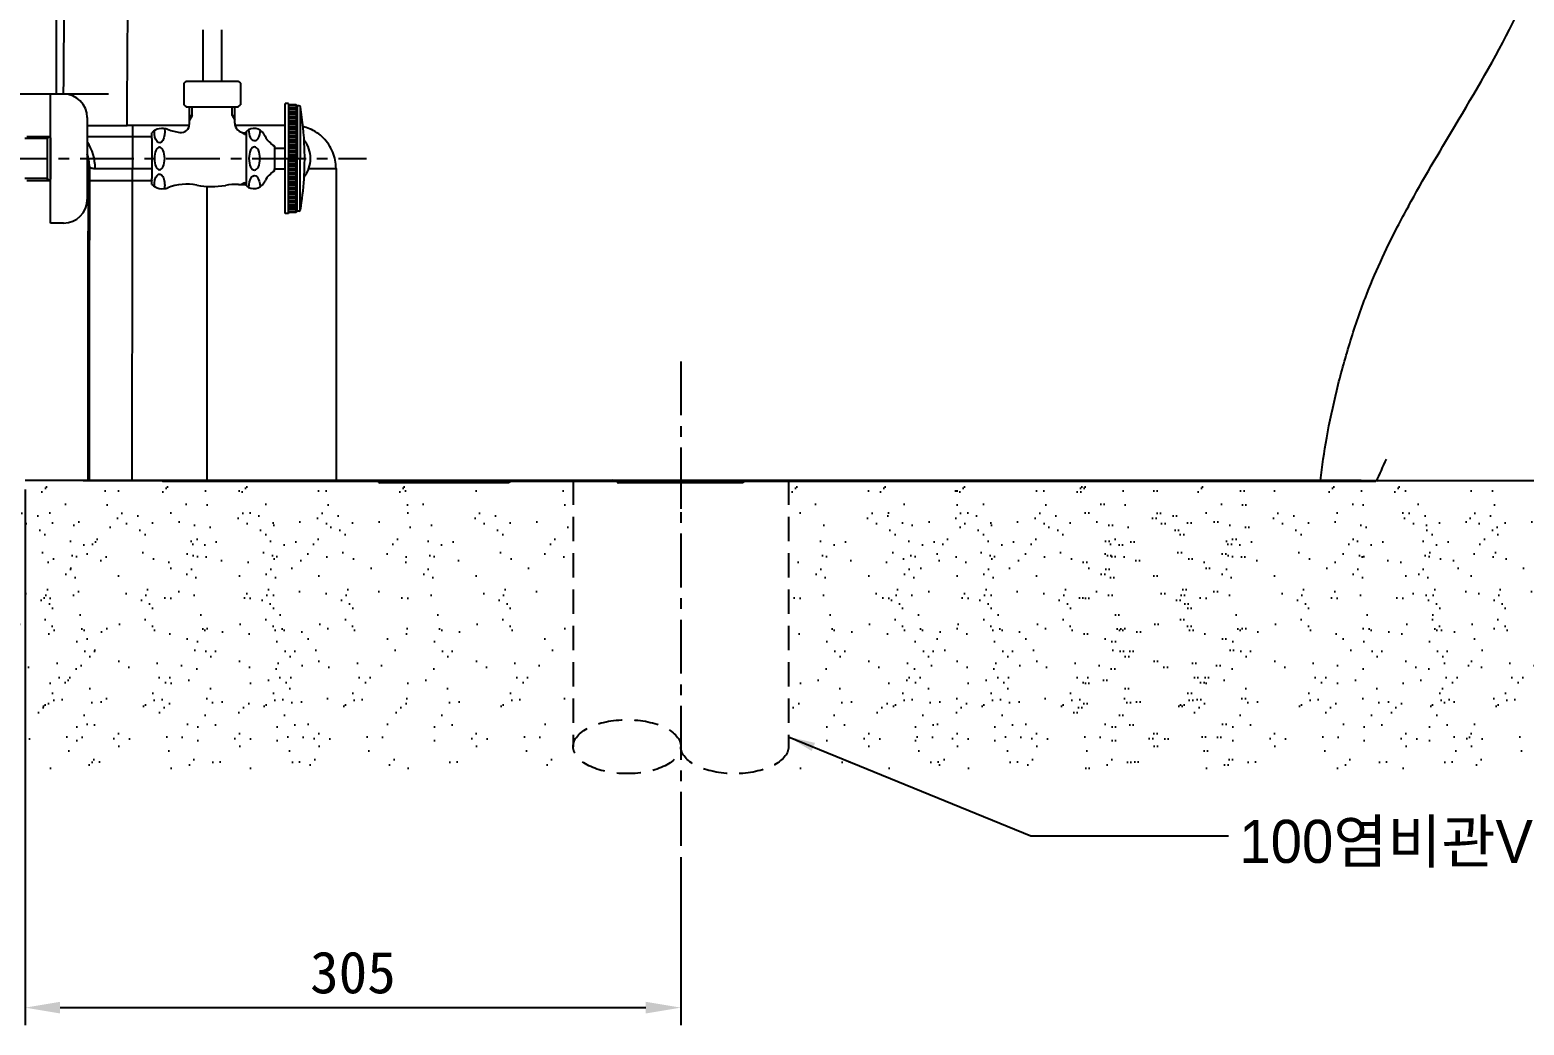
# Model space of a CAD drawing. Header units: millimetres. Extents: x -8699 to 14519, y -2727 to 7848.
# Drawn here: x 707 to 1401, y -2181 to -1719 of the extents above; entities that cross this region are included whole.
import ezdxf

# ---------------------------------------------------------------- set-up
doc = ezdxf.new("R2010")
doc.units = ezdxf.units.MM
doc.linetypes.add('CENTER', pattern=[2, 1.25, -0.25, 0.25, -0.25])
doc.linetypes.add('HIDDEN2', pattern=[0.1875, 0.125, -0.0625])
doc.layers.add('1', color=7, linetype='Continuous', true_color=0xffffff)
doc.layers.add('251', color=7, linetype='Continuous', true_color=0xffffff)
doc.layers.add('4', color=4, linetype='Continuous')
doc.dimstyles.new('ISO-25', dxfattribs={"dimtxt": 2.5, "dimasz": 2.5, "dimexe": 1.25, "dimexo": 0.625, "dimtad": 1, "dimdsep": 46, "dimtxsty": 'Standard', "dimcen": 2.5, "dimadec": 0, "dimazin": 0, "dimtfac": 1, "dimtmove": 0, "dimatfit": 3, "dimfxl": 1, "dimarcsym": 0})

# ---------------------------------------------------------------- blocks, each defined once
blk = doc.blocks.new('*D252')
at = {"color": 3, "lineweight": -2, "transparency": 16777216}
for p, q in [((704.99, -1932.26), (704.99, -2181.17)), ((1009.56, -2103.2), (1009.56, -2181.17)), ((721.24, -2173.05), (993.31, -2173.05))]:
    blk.add_line(p, q, dxfattribs=at)
at = {"color": 3, "transparency": 16777216}
for points in [[(721.24, -2170.34), (721.24, -2175.75), (704.99, -2173.05)], [(993.31, -2170.34), (993.31, -2175.75), (1009.56, -2173.05)]]:
    blk.add_solid(points, dxfattribs=at)
at = {"layer": 'DEFPOINTS', "color": 0, "transparency": 16777216}
for p in [(704.99, -1928.2), (1009.56, -2099.13), (1009.56, -2173.05)]:
    blk.add_point(p, dxfattribs=at)
at = {"color": 3, "transparency": 16777216, "insert": (857.28, -2156.8), "char_height": 19.5, "attachment_point": 5}
blk.add_mtext('305', dxfattribs=at)
blk = doc.blocks.new('*D257')
at = {"color": 3, "lineweight": -2, "transparency": 16777216}
for p, q in [((776.88, -1418.38), (432.14, -1418.38)), ((440.26, -1911.95), (440.26, -1434.63)), ((700.93, -1928.2), (432.14, -1928.2))]:
    blk.add_line(p, q, dxfattribs=at)
at = {"color": 3, "transparency": 16777216}
for points in [[(437.55, -1434.63), (442.97, -1434.63), (440.26, -1418.38)], [(437.55, -1911.95), (442.97, -1911.95), (440.26, -1928.2)]]:
    blk.add_solid(points, dxfattribs=at)
at = {"layer": 'DEFPOINTS', "color": 0, "transparency": 16777216}
for p in [(440.26, -1418.38), (780.94, -1418.38), (704.99, -1928.2)]:
    blk.add_point(p, dxfattribs=at)
at = {"color": 3, "transparency": 16777216, "insert": (424.01, -1673.29), "char_height": 19.5, "attachment_point": 5, "rotation": 90}
blk.add_mtext('510', dxfattribs=at)
blk = doc.blocks.new('*D259')
at = {"color": 3, "lineweight": -2, "transparency": 16777216}
for p, q in [((743.71, -1748.69), (472.33, -1748.69)), ((480.46, -1764.94), (480.46, -1911.95)), ((700.93, -1928.2), (472.33, -1928.2))]:
    blk.add_line(p, q, dxfattribs=at)
at = {"color": 3, "transparency": 16777216}
for points in [[(477.75, -1764.94), (483.16, -1764.94), (480.46, -1748.69)], [(477.75, -1911.95), (483.16, -1911.95), (480.46, -1928.2)]]:
    blk.add_solid(points, dxfattribs=at)
at = {"layer": 'DEFPOINTS', "color": 0, "transparency": 16777216}
for p in [(747.77, -1748.69), (480.46, -1928.2), (704.99, -1928.2)]:
    blk.add_point(p, dxfattribs=at)
at = {"color": 3, "transparency": 16777216, "insert": (464.21, -1838.45), "char_height": 19.5, "attachment_point": 5, "rotation": 90}
blk.add_mtext('180', dxfattribs=at)

msp = doc.modelspace()

# ---------------------------------------------------------------- hatches: boundary and pattern name
at = {"ltscale": 0.5}
h = msp.add_hatch(dxfattribs=at)
h.set_pattern_fill('AR-SAND', color=256, scale=0.5, angle=-90, style=0)
h.set_pattern_definition([(307.5, (13304.07, 6053.185), (24.470662, 0.800016), [0, -19.304, 0, -21.59, 0, -20.6375]), (277.5, (13304.07, 6053.185), (35.841255, -22.476164), [0, -10.414, 0, -17.399, 0, -6.6675]), (237.5, (13304.07, 6068.806), (0.07186, -39.54962), [0, -6.35, 0, -22.86, 0, -29.845]), (227.5, (13304.07, 6068.806), (11.14647, -38.17782), [0, -3.175, 0, -14.986, 0, -17.145])])
h.paths.add_polyline_path([(662.1, -2062.71), (745.39, -2062.71), (745.39, -1931.09), (662.1, -1931.09)])
h = msp.add_hatch(dxfattribs=at)
h.set_pattern_fill('AR-SAND', color=256, scale=0.5, angle=-90, style=0)
h.set_pattern_definition([(307.5, (13350.552, 6053.185), (24.470662, 0.800016), [0, -19.304, 0, -21.59, 0, -20.6375]), (277.5, (13350.552, 6053.185), (35.841255, -22.476164), [0, -10.414, 0, -17.399, 0, -6.6675]), (237.5, (13350.552, 6068.806), (0.07186, -39.54962), [0, -6.35, 0, -22.86, 0, -29.845]), (227.5, (13350.552, 6068.806), (11.14647, -38.17782), [0, -3.175, 0, -14.986, 0, -17.145])])
h.paths.add_polyline_path([(708.58, -2062.71), (791.88, -2062.71), (791.88, -1931.09), (708.58, -1931.09)])
h = msp.add_hatch(dxfattribs=at)
h.set_pattern_fill('AR-SAND', color=256, scale=0.5, angle=-90, style=0)
h.set_pattern_definition([(307.5, (13406.65, 6053.185), (24.470662, 0.800016), [0, -19.304, 0, -21.59, 0, -20.6375]), (277.5, (13406.65, 6053.185), (35.841255, -22.476164), [0, -10.414, 0, -17.399, 0, -6.6675]), (237.5, (13406.65, 6068.806), (0.07186, -39.54962), [0, -6.35, 0, -22.86, 0, -29.845]), (227.5, (13406.65, 6068.806), (11.14647, -38.17782), [0, -3.175, 0, -14.986, 0, -17.145])])
h.paths.add_polyline_path([(764.68, -2062.71), (847.97, -2062.71), (847.97, -1931.09), (764.68, -1931.09)])
h = msp.add_hatch(dxfattribs=at)
h.set_pattern_fill('AR-SAND', color=256, scale=0.5, angle=-90, style=0)
h.set_pattern_definition([(307.5, (13443.515, 6053.185), (24.470662, 0.800016), [0, -19.304, 0, -21.59, 0, -20.6375]), (277.5, (13443.515, 6053.185), (35.841255, -22.476164), [0, -10.414, 0, -17.399, 0, -6.6675]), (237.5, (13443.515, 6068.806), (0.07186, -39.54962), [0, -6.35, 0, -22.86, 0, -29.845]), (227.5, (13443.515, 6068.806), (11.14647, -38.17782), [0, -3.175, 0, -14.986, 0, -17.145])])
h.paths.add_polyline_path([(801.54, -2062.71), (884.84, -2062.71), (884.84, -1931.09), (801.54, -1931.09)])
h = msp.add_hatch(dxfattribs=at)
h.set_pattern_fill('AR-SAND', color=256, scale=0.5, angle=-90, style=0)
h.set_pattern_definition([(307.5, (13516.685, 6053.185), (24.470662, 0.800016), [0, -19.304, 0, -21.59, 0, -20.6375]), (277.5, (13516.685, 6053.185), (35.841255, -22.476164), [0, -10.414, 0, -17.399, 0, -6.6675]), (237.5, (13516.685, 6068.806), (0.07186, -39.54962), [0, -6.35, 0, -22.86, 0, -29.845]), (227.5, (13516.685, 6068.806), (11.14647, -38.17782), [0, -3.175, 0, -14.986, 0, -17.145])])
h.paths.add_polyline_path([(874.71, -2062.71), (958.01, -2062.71), (958.01, -1931.09), (874.71, -1931.09)])
h = msp.add_hatch(dxfattribs=at)
h.set_pattern_fill('AR-SAND', color=256, scale=0.5, angle=-90, style=0)
h.set_pattern_definition([(307.5, (13698.935, 6053.185), (24.470662, 0.800016), [0, -19.304, 0, -21.59, 0, -20.6375]), (277.5, (13698.935, 6053.185), (35.841255, -22.476164), [0, -10.414, 0, -17.399, 0, -6.6675]), (237.5, (13698.935, 6068.806), (0.07186, -39.54962), [0, -6.35, 0, -22.86, 0, -29.845]), (227.5, (13698.935, 6068.806), (11.14647, -38.17782), [0, -3.175, 0, -14.986, 0, -17.145])])
h.paths.add_polyline_path([(1056.96, -2062.71), (1140.26, -2062.71), (1140.26, -1931.09), (1056.96, -1931.09)])
h = msp.add_hatch(dxfattribs=at)
h.set_pattern_fill('AR-SAND', color=256, scale=0.5, angle=-90, style=0)
h.set_pattern_definition([(307.5, (13740.033, 6053.185), (24.470662, 0.800016), [0, -19.304, 0, -21.59, 0, -20.6375]), (277.5, (13740.033, 6053.185), (35.841255, -22.476164), [0, -10.414, 0, -17.399, 0, -6.6675]), (237.5, (13740.033, 6068.806), (0.07186, -39.54962), [0, -6.35, 0, -22.86, 0, -29.845]), (227.5, (13740.033, 6068.806), (11.14647, -38.17782), [0, -3.175, 0, -14.986, 0, -17.145])])
h.paths.add_polyline_path([(1098.06, -2062.71), (1181.36, -2062.71), (1181.36, -1931.09), (1098.06, -1931.09)])
h = msp.add_hatch(dxfattribs=at)
h.set_pattern_fill('AR-SAND', color=256, scale=0.5, angle=-90, style=0)
h.set_pattern_definition([(307.5, (13776.898, 6053.185), (24.470662, 0.800016), [0, -19.304, 0, -21.59, 0, -20.6375]), (277.5, (13776.898, 6053.185), (35.841255, -22.476164), [0, -10.414, 0, -17.399, 0, -6.6675]), (237.5, (13776.898, 6068.806), (0.07186, -39.54962), [0, -6.35, 0, -22.86, 0, -29.845]), (227.5, (13776.898, 6068.806), (11.14647, -38.17782), [0, -3.175, 0, -14.986, 0, -17.145])])
h.paths.add_polyline_path([(1134.93, -2062.71), (1218.22, -2062.71), (1218.22, -1931.09), (1134.93, -1931.09)])
h = msp.add_hatch(dxfattribs=at)
h.set_pattern_fill('AR-SAND', color=256, scale=0.5, angle=-90, style=0)
h.set_pattern_definition([(307.5, (13831.393, 6053.185), (24.470662, 0.800016), [0, -19.304, 0, -21.59, 0, -20.6375]), (277.5, (13831.393, 6053.185), (35.841255, -22.476164), [0, -10.414, 0, -17.399, 0, -6.6675]), (237.5, (13831.393, 6068.806), (0.07186, -39.54962), [0, -6.35, 0, -22.86, 0, -29.845]), (227.5, (13831.393, 6068.806), (11.14647, -38.17782), [0, -3.175, 0, -14.986, 0, -17.145])])
h.paths.add_polyline_path([(1189.42, -2062.71), (1272.72, -2062.71), (1272.72, -1931.09), (1189.42, -1931.09)])
h = msp.add_hatch(dxfattribs=at)
h.set_pattern_fill('AR-SAND', color=256, scale=0.5, angle=-90, style=0)
h.set_pattern_definition([(307.5, (13832.996, 6053.185), (24.470662, 0.800016), [0, -19.304, 0, -21.59, 0, -20.6375]), (277.5, (13832.996, 6053.185), (35.841255, -22.476164), [0, -10.414, 0, -17.399, 0, -6.6675]), (237.5, (13832.996, 6068.806), (0.07186, -39.54962), [0, -6.35, 0, -22.86, 0, -29.845]), (227.5, (13832.996, 6068.806), (11.14647, -38.17782), [0, -3.175, 0, -14.986, 0, -17.145])])
h.paths.add_polyline_path([(1191.03, -2062.71), (1274.32, -2062.71), (1274.32, -1931.09), (1191.03, -1931.09)])
h = msp.add_hatch(dxfattribs=at)
h.set_pattern_fill('AR-SAND', color=256, scale=0.5, angle=-90, style=0)
h.set_pattern_definition([(307.5, (13887.492, 6053.185), (24.470662, 0.800016), [0, -19.304, 0, -21.59, 0, -20.6375]), (277.5, (13887.49, 6053.185), (35.841255, -22.476164), [0, -10.414, 0, -17.399, 0, -6.6675]), (237.5, (13887.492, 6068.806), (0.07186, -39.54962), [0, -6.35, 0, -22.86, 0, -29.845]), (227.5, (13887.49, 6068.806), (11.14647, -38.17782), [0, -3.175, 0, -14.986, 0, -17.145])])
h.paths.add_polyline_path([(1245.52, -2062.71), (1328.82, -2062.71), (1328.82, -1931.09), (1245.52, -1931.09)])
h = msp.add_hatch(dxfattribs=at)
h.set_pattern_fill('AR-SAND', color=256, scale=0.5, angle=-90, style=0)
h.set_pattern_definition([(307.5, (13948.398, 6053.185), (24.470662, 0.800016), [0, -19.304, 0, -21.59, 0, -20.6375]), (277.5, (13948.398, 6053.185), (35.841255, -22.476164), [0, -10.414, 0, -17.399, 0, -6.6675]), (237.5, (13948.398, 6068.806), (0.07186, -39.54962), [0, -6.35, 0, -22.86, 0, -29.845]), (227.5, (13948.398, 6068.806), (11.14647, -38.17782), [0, -3.175, 0, -14.986, 0, -17.145])])
h.paths.add_polyline_path([(1306.43, -2062.71), (1389.72, -2062.71), (1389.72, -1931.09), (1306.43, -1931.09)])
h = msp.add_hatch(dxfattribs=at)
h.set_pattern_fill('AR-SAND', color=256, scale=0.5, angle=-90, style=0)
h.set_pattern_definition([(307.5, (13978.851, 6053.185), (24.470662, 0.800016), [0, -19.304, 0, -21.59, 0, -20.6375]), (277.5, (13978.85, 6053.185), (35.841255, -22.476164), [0, -10.414, 0, -17.399, 0, -6.6675]), (237.5, (13978.851, 6068.806), (0.07186, -39.54962), [0, -6.35, 0, -22.86, 0, -29.845]), (227.5, (13978.85, 6068.806), (11.14647, -38.17782), [0, -3.175, 0, -14.986, 0, -17.145])])
h.paths.add_polyline_path([(1336.88, -2062.71), (1420.18, -2062.71), (1420.18, -1931.09), (1336.88, -1931.09)])

# ---------------------------------------------------------------- linework, layer by layer
at = {"color": 1, "linetype": 'CENTER', "ltscale": 20}
for p, q in [((650.51, -1778.58), (863.59, -1778.58)), ((1009.56, -1872.85), (1009.56, -2099.13))]:
    msp.add_line(p, q, dxfattribs=at)
for p, q in [((1009.56, -1914.08), (1009.56, -1941.3)), ((752.94, -1928.2), (704.99, -1928.2)), ((1215, -1928.2), (1417.71, -1928.2))]:
    msp.add_line(p, q)
at = {"color": 4, "linetype": 'HIDDEN2', "ltscale": 90}
for p, q in [((959.56, -1928.2), (959.56, -2051.81)), ((1059.56, -1928.2), (1059.56, -2051.81))]:
    msp.add_line(p, q, dxfattribs=at)
msp.add_ellipse((984.56, -2051.81), major_axis=(-25, 0), ratio=0.501317, dxfattribs=at)
at = {"color": 4, "linetype": 'HIDDEN2', "ltscale": 90, "extrusion": (0, 0, -1)}
msp.add_ellipse((1034.56, -2051.81), major_axis=(-25, 0), ratio=0.501317, start_param=3.141593, end_param=6.283185, dxfattribs=at)
for points in [[(763.87, -1768.46), (763.83, -1768.35), (763.81, -1768.24), (763.81, -1768.14)], [(854.79, -1928.2), (812.31, -1928.2), (769.83, -1928.2), (727.35, -1928.2)], [(917.43, -1928.2), (878.91, -1928.2), (840.39, -1928.2), (801.86, -1928.2)]]:
    msp.add_open_spline(points, degree=3)
for points, knots in [([(801.86, -1928.2), (798.55, -1928.2), (795.29, -1928.2), (789.24, -1928.2), (786.48, -1928.2), (781.94, -1928.2), (780.14, -1928.2), (777.77, -1928.2), (777.17, -1928.2), (777.22, -1928.2)], [0, 0, 0, 0, 0.25, 0.25, 0.5, 0.5, 0.75, 0.75, 1, 1, 1, 1]), ([(901.99, -1928.2), (906.26, -1928.2), (923.99, -1928.2), (933.84, -1928.2), (946.55, -1928.2), (955.01, -1928.2), (969.83, -1928.2), (991.01, -1928.2), (1009, -1928.2), (1014.58, -1928.2), (1017.75, -1928.2), (1020.93, -1928.2), (1030.16, -1928.2), (1035.45, -1928.2), (1043.93, -1928.2), (1052.42, -1928.2), (1059.76, -1928.2), (1064.11, -1928.2), (1067.26, -1928.2), (1070.12, -1928.2), (1073.84, -1928.2), (1080.68, -1928.2), (1088.51, -1928.2), (1096.42, -1928.2), (1101.37, -1928.2), (1105.33, -1928.2), (1108.29, -1928.2), (1111.24, -1928.2), (1117.11, -1928.2), (1125.81, -1928.2), (1140.68, -1928.2), (1152.59, -1928.2), (1161.58, -1928.2), (1165.12, -1928.2), (1167.81, -1928.2), (1170.4, -1928.2), (1174.7, -1928.2), (1180.09, -1928.2), (1185.33, -1928.2), (1189.31, -1928.2), (1192.08, -1928.2), (1193.66, -1928.2), (1194, -1928.2), (1193.99, -1928.2)], [0, 0, 0, 0, 0.034753, 0.103699, 0.120935, 0.138172, 0.172645, 0.241591, 0.310538, 0.319156, 0.327774, 0.336392, 0.345011, 0.362247, 0.379484, 0.413957, 0.431193, 0.439812, 0.44843, 0.457048, 0.465667, 0.482903, 0.517376, 0.534613, 0.551849, 0.560468, 0.569086, 0.577704, 0.586323, 0.620796, 0.655269, 0.724215, 0.741452, 0.758688, 0.767306, 0.775925, 0.793161, 0.827634, 0.862108, 0.896581, 0.931054, 0.965527, 1, 1, 1, 1]), ([(1325.63, -1928.2), (1324.98, -1928.2), (1323.61, -1928.2), (1320.4, -1928.2), (1318.76, -1928.2), (1314.87, -1928.2), (1312.61, -1928.2), (1304.87, -1928.2), (1298.36, -1928.2), (1284.03, -1928.2), (1276.16, -1928.2), (1259.25, -1928.2), (1250.36, -1928.2), (1232.12, -1928.2), (1222.72, -1928.2), (1203.49, -1928.2), (1193.66, -1928.2), (1174.07, -1928.2), (1164.26, -1928.2), (1144.62, -1928.2), (1134.78, -1928.2), (1115.09, -1928.2), (1105.23, -1928.2), (1085.48, -1928.2), (1075.59, -1928.2), (1055.82, -1928.2), (1045.94, -1928.2), (996.51, -1928.2), (956.97, -1928.2), (917.43, -1928.2)], [0, 0, 0, 0, 0.044548, 0.044548, 0.076397, 0.076397, 0.108245, 0.108245, 0.171942, 0.171942, 0.235639, 0.235639, 0.299335, 0.299335, 0.363032, 0.363032, 0.426729, 0.426729, 0.490426, 0.490426, 0.554122, 0.554122, 0.617819, 0.617819, 0.681516, 0.681516, 0.745213, 0.745213, 1, 1, 1, 1])]:
    msp.add_open_spline(points, degree=3, knots=knots)
at = {"layer": '1', "color": 8, "linetype": 'Continuous'}
for p, q in [((754.85, -1763.2), (754.85, -1783.2)), ((754.85, -1783.2), (763.87, -1783.2)), ((836.8, -1783.2), (849.41, -1783.2)), ((789.41, -1791.5), (789.41, -1928.2)), ((869.2, -1928.65), (872.2, -1928.7)), ((872.25, -1928.2), (872.2, -1928.7)), ((872.2, -1928.7), (872.2, -1929.2)), ((872.2, -1928.7), (927.09, -1928.7)), ((927.09, -1928.7), (927.05, -1928.2)), ((927.09, -1928.7), (930.1, -1928.65)), ((927.09, -1928.7), (927.09, -1929.2)), ((980.06, -1928.7), (981.06, -1928.7)), ((981.06, -1928.2), (981.06, -1928.7)), ((981.06, -1928.7), (981.06, -1929.2)), ((981.06, -1928.7), (994.06, -1928.7)), ((994.06, -1928.7), (994.06, -1929.2)), ((995.72, -1928.7), (1023.07, -1928.7)), ((1024.73, -1928.7), (1024.73, -1929.2)), ((1024.73, -1928.7), (1037.73, -1928.7)), ((1037.73, -1928.7), (1037.73, -1928.2)), ((1037.73, -1928.7), (1037.73, -1929.2)), ((1037.73, -1928.7), (1038.73, -1928.7))]:
    msp.add_line(p, q, dxfattribs=at)
at = {"layer": '1', "color": 7, "linetype": 'Continuous'}
for p, q in [((1276.5, -1928.2), (704.99, -1928.2)), ((744.69, -1928.2), (731.46, -1928.2)), ((742.44, -1928.2), (1255.5, -1928.2)), ((751.61, -1928.2), (1061.5, -1928.2)), ((789.41, -1928.2), (754.78, -1928.2)), ((789.41, -1928.2), (849.41, -1928.2)), ((869.2, -1928.65), (869.24, -1928.2)), ((872.2, -1929.2), (869.69, -1929.2)), ((927.09, -1929.2), (872.2, -1929.2)), ((929.6, -1929.2), (927.09, -1929.2)), ((930.06, -1928.2), (930.1, -1928.65)), ((980.06, -1928.7), (980.06, -1928.2)), ((981.06, -1929.2), (980.56, -1929.2)), ((994.06, -1929.2), (981.06, -1929.2)), ((1024.73, -1929.2), (994.07, -1929.2)), ((1037.73, -1929.2), (1024.73, -1929.2)), ((1038.23, -1929.2), (1037.73, -1929.2)), ((1038.73, -1928.2), (1038.73, -1928.7))]:
    msp.add_line(p, q, dxfattribs=at)
for centre, start in [((869.69, -1928.7), 175), ((978.1, -1927.7), 180), ((980.56, -1928.7), 180)]:
    msp.add_arc(centre, 0.5, start, 270, dxfattribs=at)
at = {"layer": '1', "color": 7, "linetype": 'Continuous', "extrusion": (0, 0, -1)}
for centre, radius, start, end in [((-929.6, -1928.7), 0.5, 175, 270), ((-994.06, -1926.2), 3, 222.30422, 270), ((-1024.73, -1926.2), 3, 270, 317.90391), ((-1038.23, -1928.7), 0.5, 180, 270)]:
    msp.add_arc(centre, radius, start, end, dxfattribs=at)
at = {"layer": '1', "color": 8, "linetype": 'Continuous'}
for centre, start, end in [((994.06, -1926.2), 270, 305.27999), ((1024.73, -1926.2), 234.65813, 270)]:
    msp.add_arc(centre, 2.5, start, end, dxfattribs=at)
for centre, ratio, start_param, end_param in [((720.24, -1783.2), 0.865191, 4.711957, 5.376768), ((714.86, -1782.56), 0.999863, 4.71189, 5.027949)]:
    msp.add_ellipse(centre, major_axis=(0, 20), ratio=ratio, start_param=start_param, end_param=end_param, dxfattribs=at)
at = {"layer": '1', "color": 7, "linetype": 'Continuous'}
for points, degree, knots in [([(719.5, -1558.19), (719.48, -1590.69), (719.47, -1623.19), (719.44, -1686.66), (719.42, -1717.62), (719.41, -1748.58)], 3, [0, 0, 0, 0, 0.4756225, 0.4756225, 0.9286926, 0.9286926, 0.9286926, 0.9286926]), ([(1369.06, -1763.56), (1378.47, -1747.76), (1387.87, -1731.87), (1400.19, -1707.38), (1403.99, -1699.11), (1411.17, -1682.42), (1414.52, -1673.99), (1423.89, -1648.47), (1429.21, -1631.13), (1437.96, -1595.8), (1441.38, -1577.74), (1443.85, -1559.54)], 3, [0, 0, 0, 0, 0.25, 0.25, 0.375, 0.375, 0.5, 0.5, 0.75, 0.75, 1, 1, 1, 1]), ([(849.41, -1783.2), (849.41, -1780.57), (848.89, -1777.99), (846.9, -1773.16), (845.43, -1770.95), (841.75, -1767.24), (839.51, -1765.74), (836.13, -1764.33), (835.13, -1764.01), (834.11, -1763.76)], 3, [0, 0, 0, 0, 0.25, 0.25, 0.5, 0.5, 0.75, 0.75, 0.849846, 0.849846, 0.849846, 0.849846]), ([(849.41, -1783.2), (849.41, -1795.22), (849.41, -1807.25), (849.41, -1825.34), (849.41, -1831.37), (849.41, -1843.45), (849.41, -1849.5), (849.41, -1879.76), (849.41, -1903.97), (849.41, -1928.2)], 3, [0, 0, 0, 0, 0.25, 0.25, 0.375, 0.375, 0.5, 0.5, 1, 1, 1, 1]), ([(1306.61, -1928.21), (1307.41, -1921.54), (1309.5, -1907.48), (1314.03, -1886.22), (1320.03, -1864.51), (1326.75, -1844.57), (1334.34, -1826.59), (1341.22, -1812.45), (1345.83, -1803.89), (1347.64, -1800.65)], 3, [0, 0, 0, 0, 0.149363, 0.316278, 0.483152, 0.650033, 0.783596, 0.917221, 1, 1, 1, 1]), ([(731.46, -1928.2), (730.29, -1928.2), (729.4, -1928.2), (728.52, -1928.2), (727.93, -1928.2), (727.34, -1928.2), (727.04, -1928.2), (726.75, -1928.2), (726.75, -1928.2)], 2, [0, 0, 0, 0.25, 0.25, 0.5, 0.5, 0.75, 0.75, 1, 1, 1]), ([(734.78, -1928.2), (734.82, -1928.2), (735.37, -1928.2), (737.42, -1928.2), (738.91, -1928.2), (744.43, -1928.2), (749.55, -1928.2), (754.78, -1928.2)], 3, [0, 0, 0, 0, 0.25, 0.25, 0.5, 0.5, 1, 1, 1, 1]), ([(751.61, -1928.2), (749.96, -1928.2), (748.36, -1928.2), (745.84, -1928.2), (744.98, -1928.2), (744.69, -1928.2)], 3, [0, 0, 0, 0, 0.5, 0.5, 1, 1, 1, 1]), ([(849.41, -1928.2), (871.56, -1928.2), (893.71, -1928.2), (926.94, -1928.2), (938.02, -1928.2), (960.17, -1928.2), (971.25, -1928.2), (993.38, -1928.2), (1004.45, -1928.2), (1026.55, -1928.2), (1037.59, -1928.2), (1070.67, -1928.2), (1092.68, -1928.2), (1125.59, -1928.2), (1136.54, -1928.2), (1158.26, -1928.2), (1169.05, -1928.2), (1190.4, -1928.2), (1201.02, -1928.2), (1221.51, -1928.2), (1231.39, -1928.2), (1245.46, -1928.2), (1250.04, -1928.2), (1258.81, -1928.2), (1262.95, -1928.2), (1270.78, -1928.2), (1274.47, -1928.2), (1281.37, -1928.2), (1284.62, -1928.2), (1293.44, -1928.2), (1298.12, -1928.2), (1303.07, -1928.2), (1304.38, -1928.2), (1306.09, -1928.2), (1306.54, -1928.2), (1306.55, -1928.2)], 3, [0, 0, 0, 0, 0.125206, 0.125206, 0.187808, 0.187808, 0.250411, 0.250411, 0.313014, 0.313014, 0.375617, 0.375617, 0.500823, 0.500823, 0.563425, 0.563425, 0.626028, 0.626028, 0.688631, 0.688631, 0.751234, 0.751234, 0.782535, 0.782535, 0.813837, 0.813837, 0.845138, 0.845138, 0.87644, 0.87644, 0.939042, 0.939042, 0.970344, 0.970344, 1, 1, 1, 1]), ([(1061.5, -1928.2), (1089.34, -1928.2), (1129.12, -1928.2), (1173.62, -1928.2), (1202.16, -1928.2), (1225.21, -1928.2), (1242.33, -1928.2), (1251.23, -1928.2), (1254.88, -1928.2), (1255.5, -1928.2), (1255.5, -1928.2)], 3, [0, 0, 0, 0, 0.250009, 0.375013, 0.500018, 0.625022, 0.750027, 0.875031, 0.937533, 1, 1, 1, 1])]:
    msp.add_open_spline(points, degree=degree, knots=knots, dxfattribs=at)
at = {"layer": '1', "color": 8, "linetype": 'Continuous'}
for points, knots in [([(723.67, -1558.19), (723.66, -1592.59), (723.56, -1626.94), (723.32, -1669.7), (723.27, -1678.24), (723.15, -1695.27), (723.08, -1703.77), (722.92, -1724.37), (722.83, -1736.47), (722.74, -1748.58)], [0, 0, 0, 0, 0.5, 0.5, 0.625, 0.625, 0.75, 0.75, 0.9282693, 0.9282693, 0.9282693, 0.9282693]), ([(752.39, -1763.2), (752.46, -1746.21), (752.55, -1729.23), (752.86, -1695.25), (753.02, -1678.21), (753.4, -1626.87), (753.56, -1592.52), (753.63, -1558.12)], [0, 0, 0, 0, 0.25, 0.25, 0.5, 0.5, 1, 1, 1, 1]), ([(734.39, -1782.57), (734.39, -1782.57), (734.4, -1782.57), (734.49, -1782.57), (734.63, -1782.57), (734.85, -1782.57)], [0, 0, 0, 0, 0.291828, 0.291828, 1, 1, 1, 1]), ([(734.85, -1782.57), (734.85, -1784.44), (734.85, -1786.32), (734.83, -1834.86), (734.8, -1881.53), (734.78, -1928.2)], [0, 0, 0, 0, 0.038644, 0.038644, 1, 1, 1, 1]), ([(734.85, -1782.57), (734.88, -1782.57), (735.13, -1782.7), (736.04, -1783.01), (736.69, -1783.21), (737.55, -1783.2)], [0, 0, 0, 0, 0.5, 0.5, 1, 1, 1, 1]), ([(737.55, -1783.2), (739.3, -1783.2), (741.86, -1783.2), (747.87, -1783.2), (751.33, -1783.2), (754.85, -1783.2)], [0, 0, 0, 0, 0.5, 0.5, 1, 1, 1, 1]), ([(754.78, -1928.2), (754.79, -1898.2), (754.81, -1868.21), (754.83, -1819.87), (754.84, -1801.54), (754.85, -1783.2)], [0, 0, 0, 0, 0.620571, 0.620571, 1, 1, 1, 1])]:
    msp.add_open_spline(points, degree=3, knots=knots, dxfattribs=at)
at = {"layer": '1', "color": 7, "linetype": 'Continuous'}
for points in [[(733.87, -1763.2), (739.06, -1763.2), (745.64, -1763.2), (752.39, -1763.2)], [(781.3, -1763.2), (771.67, -1763.2), (762.03, -1763.2), (752.39, -1763.2)], [(825.87, -1763.2), (818.08, -1763.2), (810.29, -1763.2), (802.51, -1763.2)], [(1347.54, -1800.68), (1354.4, -1788.14), (1361.75, -1775.86), (1369.06, -1763.56)], [(734.39, -1782.57), (734.39, -1781.03), (734.21, -1779.5), (733.87, -1778.02)], [(734.32, -1928.2), (734.34, -1879.65), (734.36, -1831.11), (734.39, -1782.57)], [(1337.13, -1918.19), (1335.59, -1921.69), (1334.04, -1925.19), (1332.49, -1928.69)], [(768.73, -1928.69), (768.74, -1928.62), (768.74, -1928.54), (768.75, -1928.46)]]:
    msp.add_open_spline(points, degree=3, dxfattribs=at)
at = {"layer": '251', "color": 7}
for points, knots in [([(731.94, -1928.2), (748.62, -1928.2), (765.29, -1928.2), (781.97, -1928.2), (806.25, -1928.2), (830.52, -1928.2), (854.79, -1928.2)], [0, 0, 0, 0, 0.407251, 0.407251, 0.407251, 1, 1, 1, 1]), ([(854.79, -1928.2), (895.42, -1928.2), (924.66, -1928.2), (963.08, -1928.2), (984.62, -1928.2), (998.72, -1928.2), (1008.04, -1928.2), (1019.15, -1928.2), (1042.03, -1928.2), (1057.14, -1928.2), (1064.57, -1928.2), (1068.78, -1928.2), (1075.05, -1928.2), (1084.3, -1928.2), (1100.17, -1928.2), (1118.73, -1928.2), (1133.56, -1928.2), (1142.57, -1928.2), (1146.9, -1928.2), (1151.05, -1928.2), (1158.98, -1928.2), (1169.48, -1928.2), (1178.6, -1928.2), (1183.62, -1928.2), (1186.09, -1928.2), (1187.76, -1928.2), (1189.23, -1928.2), (1190.92, -1928.2), (1192.55, -1928.2), (1193.73, -1928.2), (1193.98, -1928.2), (1194, -1928.2)], [0, 0, 0, 0, 0.121017, 0.183802, 0.246586, 0.262282, 0.277978, 0.309371, 0.372155, 0.403547, 0.419243, 0.427091, 0.43494, 0.466332, 0.497724, 0.560509, 0.623293, 0.638989, 0.654685, 0.670381, 0.686078, 0.748862, 0.811647, 0.843039, 0.858735, 0.874431, 0.890127, 0.905823, 0.937216, 0.968608, 1, 1, 1, 1])]:
    msp.add_open_spline(points, degree=3, knots=knots, dxfattribs=at)
at = {"layer": '4'}
for p, q in [((787.52, -1718.81), (787.52, -1742.58)), ((796.22, -1718.81), (796.22, -1742.58)), ((716.87, -1808.58), (716.87, -1748.58)), ((716.87, -1748.58), (722.87, -1748.58)), ((779.74, -1742.58), (778.74, -1743.58)), ((778.74, -1743.58), (778.74, -1753.58)), ((779.74, -1742.58), (785.52, -1742.58)), ((785.52, -1742.58), (804, -1742.58)), ((804, -1742.58), (805, -1743.58)), ((805, -1743.58), (805, -1753.58)), ((778.74, -1753.58), (779.74, -1754.58)), ((779.74, -1754.58), (804, -1754.58)), ((781.37, -1762.49), (781.37, -1754.58)), ((782.62, -1758.58), (782.62, -1754.58)), ((801.12, -1758.58), (801.12, -1754.58)), ((802.37, -1762.08), (802.37, -1754.58)), ((804, -1754.58), (805, -1753.58)), ((827.37, -1753.08), (825.87, -1753.08)), ((825.87, -1754.08), (825.87, -1753.08)), ((825.87, -1778.58), (825.87, -1754.08)), ((827.37, -1753.28), (827.37, -1753.08)), ((827.37, -1753.28), (827.37, -1778.58)), ((830.87, -1753.99), (827.37, -1753.99)), ((830.87, -1754.99), (827.37, -1754.99)), ((830.87, -1753.58), (827.67, -1753.58)), ((831.37, -1754.08), (830.87, -1753.58)), ((830.87, -1753.58), (830.87, -1778.58)), ((832.19, -1754.08), (831.37, -1754.08)), ((831.37, -1754.08), (831.37, -1778.58)), ((832.78, -1754.58), (832.78, -1778.58)), ((733.87, -1759.58), (733.87, -1797.58)), ((781.37, -1758.58), (782.62, -1758.58)), ((782.62, -1758.58), (781.37, -1760.74)), ((801.12, -1758.58), (802.37, -1758.58)), ((801.12, -1758.58), (802.37, -1760.74)), ((830.87, -1755.99), (827.37, -1755.99)), ((830.87, -1756.99), (827.37, -1756.99)), ((830.87, -1757.99), (827.37, -1757.99)), ((830.87, -1758.99), (827.37, -1758.99)), ((830.87, -1759.99), (827.37, -1759.99)), ((830.87, -1760.99), (827.37, -1760.99)), ((830.87, -1761.99), (827.37, -1761.99)), ((715.37, -1769.33), (704.87, -1769.33)), ((705.87, -1768.33), (716.87, -1768.33)), ((715.37, -1788.83), (715.37, -1768.33)), ((715.37, -1769.33), (716.37, -1768.33)), ((716.87, -1768.94), (716.87, -1788.21)), ((733.87, -1768.33), (763.87, -1768.33)), ((763.87, -1769.33), (763.87, -1766.58)), ((763.87, -1769.33), (763.87, -1787.83)), ((806.87, -1767.33), (805.57, -1766.39)), ((806.87, -1766.58), (807.78, -1766.58)), ((806.87, -1767.33), (806.87, -1766.58)), ((806.87, -1767.33), (807.78, -1767.33)), ((807.78, -1766.58), (807.78, -1765.86)), ((807.78, -1790.58), (807.78, -1766.58)), ((815.89, -1767.26), (816.45, -1768.21)), ((830.87, -1762.99), (827.37, -1762.99)), ((830.87, -1763.99), (827.37, -1763.99)), ((830.87, -1764.99), (827.37, -1764.99)), ((830.87, -1765.99), (827.37, -1765.99)), ((830.87, -1766.99), (827.37, -1766.99)), ((830.87, -1767.99), (827.37, -1767.99)), ((830.87, -1768.99), (827.37, -1768.99)), ((820.78, -1772.85), (820.78, -1773.83)), ((820.78, -1773.83), (820.78, -1783.33)), ((820.78, -1773.83), (825.87, -1773.83)), ((830.87, -1769.99), (827.37, -1769.99)), ((830.87, -1770.99), (827.37, -1770.99)), ((830.87, -1771.99), (827.37, -1771.99)), ((830.87, -1772.99), (827.37, -1772.99)), ((830.87, -1773.99), (827.37, -1773.99)), ((830.87, -1774.99), (827.37, -1774.99)), ((830.87, -1775.99), (827.37, -1775.99)), ((820.78, -1783.33), (825.87, -1783.33)), ((820.78, -1784.31), (820.78, -1783.33)), ((825.87, -1804.08), (825.87, -1778.58)), ((830.87, -1776.99), (827.37, -1776.99)), ((830.87, -1777.99), (827.37, -1777.99)), ((827.37, -1803.88), (827.37, -1778.58)), ((830.87, -1779.17), (827.37, -1779.17)), ((830.87, -1780.17), (827.37, -1780.17)), ((830.87, -1781.17), (827.37, -1781.17)), ((830.87, -1782.17), (827.37, -1782.17)), ((830.87, -1783.17), (827.37, -1783.17)), ((830.87, -1803.58), (830.87, -1778.58)), ((831.37, -1803.08), (831.37, -1778.58)), ((832.78, -1802.58), (832.78, -1778.58)), ((715.37, -1787.83), (704.87, -1787.83)), ((705.87, -1788.83), (716.87, -1788.83)), ((716.37, -1788.83), (715.37, -1787.83)), ((733.87, -1788.83), (763.87, -1788.83)), ((763.87, -1790.58), (763.87, -1787.83)), ((763.87, -1788.83), (763.87, -1789.01)), ((763.87, -1790.58), (763.87, -1789.01)), ((804.15, -1790.58), (807.78, -1790.58)), ((806.87, -1789.83), (805.57, -1790.58)), ((806.87, -1789.83), (807.78, -1789.83)), ((806.87, -1790.58), (806.87, -1789.83)), ((807.78, -1791.3), (807.78, -1790.58)), ((815.89, -1789.9), (816.45, -1788.94)), ((830.87, -1784.17), (827.37, -1784.17)), ((830.87, -1785.17), (827.37, -1785.17)), ((830.87, -1786.17), (827.37, -1786.17)), ((830.87, -1787.17), (827.37, -1787.17)), ((830.87, -1788.17), (827.37, -1788.17)), ((830.87, -1789.17), (827.37, -1789.17)), ((830.87, -1790.17), (827.37, -1790.17)), ((830.87, -1791.17), (827.37, -1791.17)), ((830.87, -1792.17), (827.37, -1792.17)), ((830.87, -1793.17), (827.37, -1793.17)), ((830.87, -1794.17), (827.37, -1794.17)), ((830.87, -1795.17), (827.37, -1795.17)), ((830.87, -1796.17), (827.37, -1796.17)), ((830.87, -1797.17), (827.37, -1797.17)), ((827.37, -1804.08), (825.87, -1804.08)), ((830.87, -1798.17), (827.37, -1798.17)), ((830.87, -1799.17), (827.37, -1799.17)), ((830.87, -1800.17), (827.37, -1800.17)), ((830.87, -1801.17), (827.37, -1801.17)), ((830.87, -1802.17), (827.37, -1802.17)), ((830.87, -1803.17), (827.37, -1803.17)), ((827.37, -1804.08), (827.37, -1803.88)), ((830.87, -1803.58), (827.67, -1803.58)), ((831.37, -1803.08), (830.87, -1803.58)), ((832.19, -1803.08), (831.37, -1803.08)), ((722.87, -1808.58), (716.87, -1808.58))]:
    msp.add_line(p, q, dxfattribs=at)
at = {"layer": '4', "color": 7, "linetype": 'Continuous'}
for p, q in [((839.52, -1928.69), (819.02, -1928.69)), ((859.6, -1928.69), (839.52, -1928.69))]:
    msp.add_line(p, q, dxfattribs=at)
at = {"layer": '4'}
for centre, radius, start, end in [((722.87, -1759.58), 11, 0, 90), ((827.67, -1753.28), 0.3, 180, 270), ((832.19, -1754.78), 0.7, 9.49341, 90), ((689.87, -1778.58), 145, 1.94314, 9.49341), ((777.37, -1762.49), 4, 262.28832, 0), ((806.87, -1762.08), 4.5, 180, 270), ((768.77, -1771.57), 7, 69.03386, 134.51294), ((780.16, -1741.85), 24.83, 249.03386, 262.28832), ((811.25, -1769.93), 5.36, 30, 130.43057), ((828.57, -1761.21), 14, 210, 236.19018), ((689.87, -1778.58), 145, 350.50659, 1.94314), ((823.61, -1778.62), 14, 0.24727, 38.21407), ((823.61, -1778.5), 14, 321.78593, 359.75273), ((768.77, -1785.59), 7, 225.5, 290.96614), ((780.16, -1815.31), 24.83, 79.26272, 110.96614), ((804.15, -1828.58), 38, 90, 99.30482), ((811.25, -1787.22), 5.36, 229.56943, 330), ((828.57, -1795.94), 14, 123.80982, 150), ((791.87, -1753.58), 38, 259.26273, 279.30483), ((722.87, -1797.58), 11, 270, 0), ((827.67, -1803.88), 0.3, 90, 180), ((832.19, -1802.38), 0.7, 270, 350.50659)]:
    msp.add_arc(centre, radius, start, end, dxfattribs=at)
at = {"layer": '4', "extrusion": (0, 0, -1)}
for centre, major_axis, ratio, start_param, end_param in [((767.43, -1766.07), (0, -5.22), 0.46009, 4.433611, 7.934688), ((811.54, -1764.99), (0, -5.4), 0.478204, 4.79078, 7.834251), ((767.43, -1790.99), (0, -5.22), 0.46009, 1.472186, 5.009627), ((811.54, -1791.9), (0, -5.4), 0.478204, 1.540108, 4.68362)]:
    msp.add_ellipse(centre, major_axis=major_axis, ratio=ratio, start_param=start_param, end_param=end_param, dxfattribs=at)
for centre, major_axis, ratio in [((767.43, -1778.58), (0, -5.22), 0.46009), ((811.54, -1778.58), (0, -5.4), 0.478204)]:
    msp.add_ellipse(centre, major_axis=major_axis, ratio=ratio, dxfattribs=at)
at = {"layer": '4', "color": 7, "linetype": 'Continuous'}
msp.add_open_spline([(1337.13, -1918.19), (1335.59, -1921.69), (1334.04, -1925.19), (1332.49, -1928.69)], degree=3, dxfattribs=at)
for points, knots in [([(819.02, -1928.69), (815.73, -1928.69), (812.49, -1928.69), (806.12, -1928.69), (802.96, -1928.69), (796.91, -1928.69), (794.04, -1928.69), (788.61, -1928.69), (786.03, -1928.69), (781.4, -1928.69), (779.31, -1928.69), (775.63, -1928.69), (774.06, -1928.69), (770.25, -1928.69), (768.88, -1928.69), (768.83, -1928.69)], [0, 0, 0, 0, 0.125, 0.125, 0.25, 0.25, 0.375, 0.375, 0.5, 0.5, 0.625, 0.625, 0.75, 0.75, 1, 1, 1, 1]), ([(880.08, -1928.69), (877.35, -1928.69), (874.67, -1928.69), (869.71, -1928.69), (867.44, -1928.69), (861.8, -1928.69), (859.6, -1928.69), (859.6, -1928.69)], [0, 0, 0, 0, 0.25, 0.25, 0.5, 0.5, 1, 1, 1, 1]), ([(1332.44, -1928.69), (1332.29, -1928.69), (1331.85, -1928.69), (1330.27, -1928.69), (1329.08, -1928.69), (1325.91, -1928.69), (1323.92, -1928.69), (1319.11, -1928.69), (1316.28, -1928.69), (1309.91, -1928.69), (1306.36, -1928.69), (1298.84, -1928.69), (1294.86, -1928.69), (1282.32, -1928.69), (1273.11, -1928.69), (1253.97, -1928.69), (1244.04, -1928.69), (1223.6, -1928.69), (1213.05, -1928.69), (1181.2, -1928.69), (1159.84, -1928.69), (1127.72, -1928.69), (1117.01, -1928.69), (1095.5, -1928.69), (1084.73, -1928.69), (1052.42, -1928.69), (1030.88, -1928.69), (987.79, -1928.69), (966.25, -1928.69), (923.16, -1928.69), (901.62, -1928.69), (880.08, -1928.69)], [0, 0, 0, 0, 0.025295, 0.025295, 0.056737, 0.056737, 0.08818, 0.08818, 0.119622, 0.119622, 0.151064, 0.151064, 0.182506, 0.182506, 0.24539, 0.24539, 0.308274, 0.308274, 0.371158, 0.371158, 0.496927, 0.496927, 0.559811, 0.559811, 0.622695, 0.622695, 0.748463, 0.748463, 0.874232, 0.874232, 1, 1, 1, 1])]:
    msp.add_open_spline(points, degree=3, knots=knots, dxfattribs=at)

# ---------------------------------------------------------------- texts
at = {"color": 3, "insert": (1268.99, -2085.8), "char_height": 20, "width": 321.4647, "attachment_point": 1}
msp.add_mtext('{\\fGulim|b0|i0|c129|p49;100염비관VG2}', dxfattribs=at)

# ---------------------------------------------------------------- dimensions: what is measured, and where the dimension line sits
for base, p1, p2, picture, middle in [((440.26, -1418.38), (704.99, -1928.2), (780.94, -1418.38), '*D257', (424.01, -1673.29)), ((480.46, -1928.2), (747.77, -1748.69), (704.99, -1928.2), '*D259', (464.21, -1838.45))]:
    dim = msp.add_linear_dim(base=base, p1=p1, p2=p2, angle=90, dimstyle='ISO-25', override={"dimscale": 6.5, "dimtxt": 3, "dimgap": 1, "dimdec": 0, "dimclrd": 3, "dimclre": 3, "dimclrt": 3, "dimtdec": 0})
    dim.commit()
    dim.dimension.update_dxf_attribs({"geometry": picture, "text_midpoint": middle})
dim = msp.add_linear_dim(base=(1009.56, -2173.05), p1=(704.99, -1928.2), p2=(1009.56, -2099.13), dimstyle='ISO-25', override={"dimscale": 6.5, "dimtxt": 3, "dimgap": 1, "dimdec": 0, "dimclrd": 3, "dimclre": 3, "dimclrt": 3, "dimtdec": 0})
dim.commit()
dim.dimension.update_dxf_attribs({"geometry": '*D252', "text_midpoint": (857.28, -2156.8)})

# ---------------------------------------------------------------- leaders
at = {"annotation_type": 0, "has_hookline": 1, "hookline_direction": 0, "text_width": 176.38}
msp.add_leader([(1059.56, -2047.21), (1172.21, -2093.3), (1263.99, -2093.3)], dimstyle='ISO-25', override={"dimscale": 5, "dimtxt": 3, "dimgap": 1, "dimtad": 0, "dimdec": 0, "dimclrd": 3, "dimclre": 3, "dimclrt": 3, "dimtdec": 0}, dxfattribs=at)

doc.saveas('drawing.dxf')
